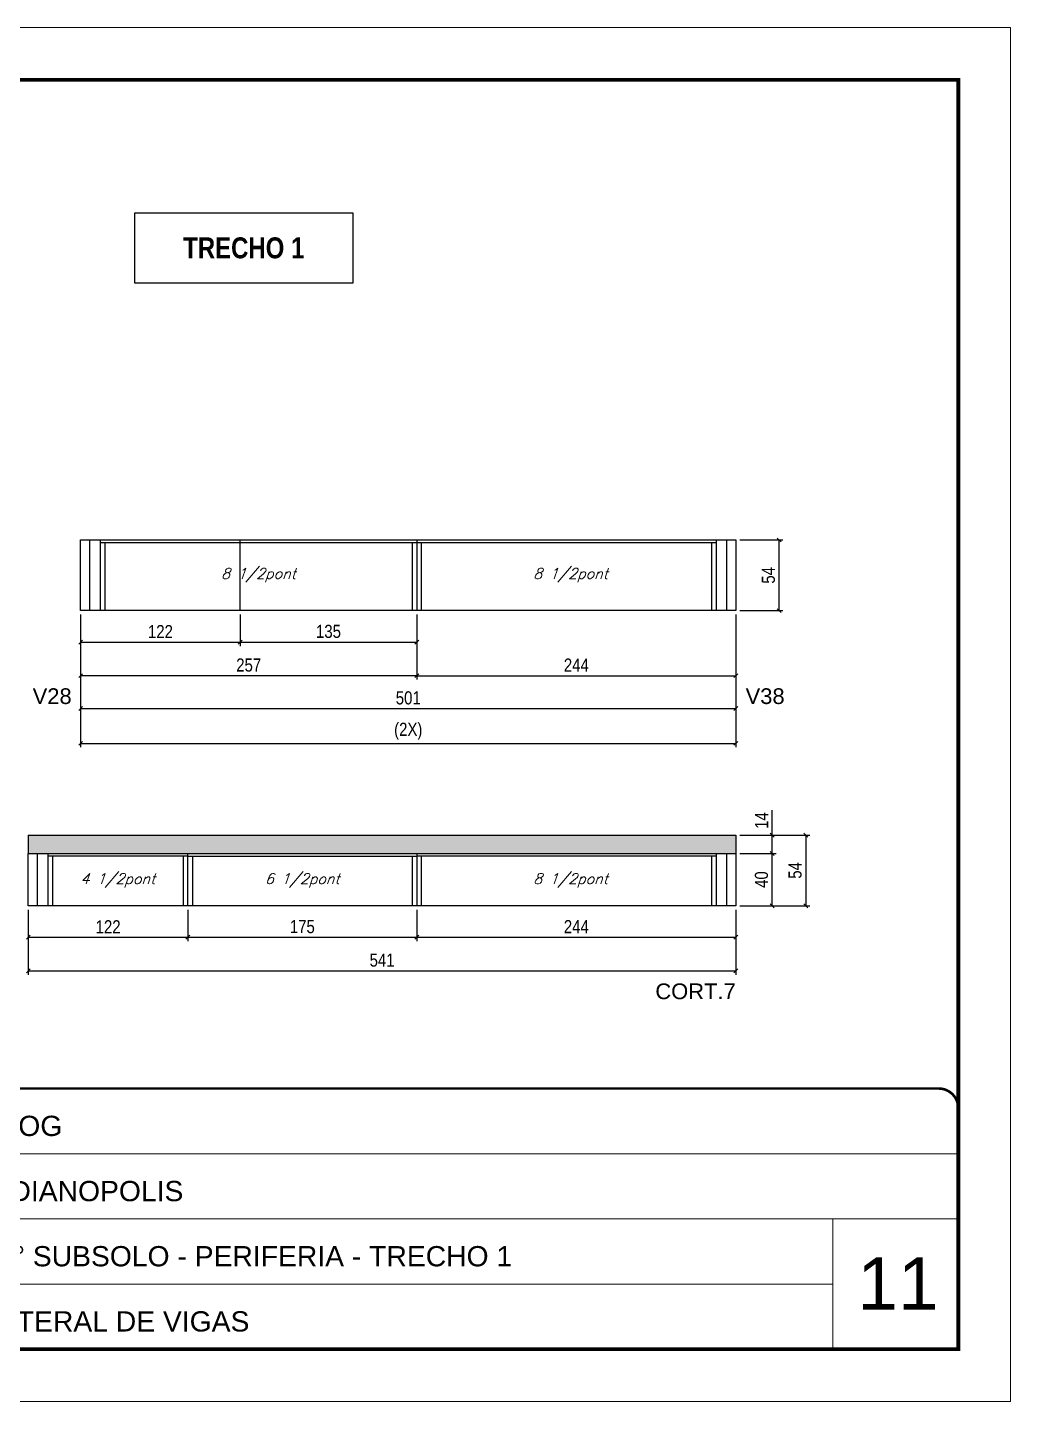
# Model space of a CAD drawing. Extents: x 0 to 6325, y 5574 to 19307.
# Drawn here: x 3903 to 4655, y 14763 to 15813 of the extents above; entities that cross this region are included whole.
import ezdxf

# ---------------------------------------------------------------- set-up
doc = ezdxf.new("R2010")
doc.units = 0
doc.linetypes.add('CONTINUO', pattern=[0])
doc.linetypes.add('DASHED', pattern=[0.75, 0.5, -0.25])
for name, color, linetype in [('1', 1, 'Continuous'), ('5', 5, 'Continuous'), ('COTA', 241, 'Continuous'), ('NOMENCLATURA', 7, 'Continuous'), ('Painéis', 200, 'Continuous'), ('SARR_2.2x7', 40, 'Continuous'), ('SARR_3.5x7', 81, 'Continuous'), ('texto', 7, 'Continuous')]:
    doc.layers.add(name, color=color, linetype=linetype)
for name, color, linetype, lineweight in [('CARIMBO', 255, 'Continuous', 9), ('Folhas', 255, 'Continuous', 9), ('SARRAFO DE PRESSAO', 251, 'DASHED', 9)]:
    doc.layers.add(name, color=color, linetype=linetype, lineweight=lineweight)
doc.styles.add('arial', font='arial.ttf')
doc.styles.add('COTA TECNICA', font='techl___.ttf', dxfattribs={"height": 10})
doc.styles.add('ROMANC', font='techb___.ttf', dxfattribs={"height": 2.5})
doc.styles.add('Romans', font='romans.shx')
doc.styles.get("Standard").update_dxf_attribs({"font": 'arial.ttf'})
doc.dimstyles.new('PAINEL', dxfattribs={"dimtxt": 10, "dimasz": 3, "dimexe": 3, "dimexo": 3, "dimgap": 3, "dimtad": 1, "dimdec": 1, "dimzin": 12, "dimdsep": 46, "dimtxsty": 'COTA TECNICA', "dimblk1": 'OBLIQUE', "dimblk2": 'OBLIQUE', "dimsah": 1, "dimcen": 0.9, "dimclrd": 4, "dimclre": 4, "dimclrt": 240, "dimadec": 1, "dimazin": 3, "dimtfac": 1, "dimtdec": 1, "dimtmove": 0, "dimatfit": 3, "dimfxl": 1, "dimtolj": 1, "dimtzin": 12, "dimarcsym": 0})

# ---------------------------------------------------------------- blocks, each defined once
blk = doc.blocks.new('9999999999')
at = {"color": 30, "linetype": 'CONTINUO'}
for p, q in [((98564.6, 34379.6), (99584, 34379.6)), ((98564.6, 34329.8), (99488, 34329.8)), ((99584, 34329.8), (99488, 34329.8)), ((99488, 34329.8), (99488, 34230.2)), ((98564.6, 34280), (99488, 34280))]:
    blk.add_line(p, q, dxfattribs=at)
at = {"color": 30, "linetype": 'CONTINUO', "const_width": 2}
blk.add_lwpolyline([(99584, 34230.2), (99584, 34414.4, 0.414214), (99569, 34429.4), (98229, 34429.4, 0.414214), (98214, 34414.4), (98214, 34245.2, 0.414214), (98229, 34230.2), (99584, 34230.2)], format="xyb", dxfattribs=at)
at = {"layer": 'Folhas'}
blk.add_lwpolyline([(98139, 34190.2), (99624, 34190.2), (99624, 35240.2), (98139, 35240.2)], close=True, dxfattribs=at)
at = {"layer": 'Folhas', "color": 30, "const_width": 3}
blk.add_lwpolyline([(98214, 34230.2), (99584, 34230.2), (99584, 35200.2), (98214, 35200.2)], close=True, dxfattribs=at)
at = {"color": 7, "linetype": 'Continuous', "ltscale": 5, "style": 'arial'}
for s, height, p in [('STOG', 15.48, (98837.7, 34393.1)), ('INDIANOPOLIS', 15.483, (98837.7, 34343.3)), ('01° SUBSOLO - PERIFERIA - TRECHO 1', 15.483, (98837.7, 34293.5)), ('LATERAL DE VIGAS', 15.483, (98837.7, 34243.7))]:
    blk.add_text(s, height=height, dxfattribs=at).set_placement(p)
blk = doc.blocks.new('_Oblique')
at = {"layer": '1', "color": 0, "lineweight": -2}
blk.add_line((-0.5, -0.5), (0.5, 0.5), dxfattribs=at)
blk = doc.blocks.new('*D4787')
at = {"layer": 'COTA', "color": 4, "lineweight": -2, "transparency": 16777216}
for p, q in [((3944, 15364.2), (3944, 15289.4)), ((4445, 15364.2), (4445, 15289.4)), ((3944, 15292.4), (4445, 15292.4))]:
    blk.add_line(p, q, dxfattribs=at)
at = {"layer": 'Defpoints', "color": 0, "transparency": 16777216}
for p in [(3944, 15367.2), (4445, 15367.2), (4445, 15292.4)]:
    blk.add_point(p, dxfattribs=at)
at = {"layer": 'COTA', "color": 4, "lineweight": -2, "transparency": 16777216, "xscale": 3, "yscale": 3, "zscale": 3, "rotation": 180}
blk.add_blockref('_Oblique', (3944, 15292.4), dxfattribs=at)
at = {"layer": 'COTA', "color": 4, "lineweight": -2, "transparency": 16777216, "xscale": 3, "yscale": 3, "zscale": 3}
blk.add_blockref('_Oblique', (4445, 15292.4), dxfattribs=at)
at = {"layer": 'COTA', "color": 240, "transparency": 16777216, "insert": (4194.5, 15300.5), "char_height": 10, "attachment_point": 5, "style": 'COTA TECNICA'}
blk.add_mtext('\\A1;501', dxfattribs=at)
blk = doc.blocks.new('*D4788')
at = {"layer": 'COTA', "color": 4, "lineweight": -2, "transparency": 16777216}
for p, q in [((3944, 15364.2), (3944, 15340.1)), ((4066, 15364.2), (4066, 15340.1)), ((3944, 15343.1), (4066, 15343.1))]:
    blk.add_line(p, q, dxfattribs=at)
at = {"layer": 'Defpoints', "color": 0, "transparency": 16777216}
for p in [(3944, 15367.2), (4066, 15367.2), (4066, 15343.1)]:
    blk.add_point(p, dxfattribs=at)
at = {"layer": 'COTA', "color": 4, "lineweight": -2, "transparency": 16777216, "xscale": 3, "yscale": 3, "zscale": 3, "rotation": 180}
blk.add_blockref('_Oblique', (3944, 15343.1), dxfattribs=at)
at = {"layer": 'COTA', "color": 4, "lineweight": -2, "transparency": 16777216, "xscale": 3, "yscale": 3, "zscale": 3}
blk.add_blockref('_Oblique', (4066, 15343.1), dxfattribs=at)
at = {"layer": 'COTA', "color": 240, "transparency": 16777216, "insert": (4005, 15351.2), "char_height": 10, "attachment_point": 5, "style": 'COTA TECNICA'}
blk.add_mtext('\\A1;122', dxfattribs=at)
blk = doc.blocks.new('*D4789')
at = {"layer": 'COTA', "color": 4, "lineweight": -2, "transparency": 16777216}
for p, q in [((4066, 15364.2), (4066, 15340.1)), ((4201, 15364.2), (4201, 15340.1)), ((4066, 15343.1), (4201, 15343.1))]:
    blk.add_line(p, q, dxfattribs=at)
at = {"layer": 'Defpoints', "color": 0, "transparency": 16777216}
for p in [(4066, 15367.2), (4201, 15367.2), (4201, 15343.1)]:
    blk.add_point(p, dxfattribs=at)
at = {"layer": 'COTA', "color": 4, "lineweight": -2, "transparency": 16777216, "xscale": 3, "yscale": 3, "zscale": 3, "rotation": 180}
blk.add_blockref('_Oblique', (4066, 15343.1), dxfattribs=at)
at = {"layer": 'COTA', "color": 4, "lineweight": -2, "transparency": 16777216, "xscale": 3, "yscale": 3, "zscale": 3}
blk.add_blockref('_Oblique', (4201, 15343.1), dxfattribs=at)
at = {"layer": 'COTA', "color": 240, "transparency": 16777216, "insert": (4133.5, 15351.3), "char_height": 10, "attachment_point": 5, "style": 'COTA TECNICA'}
blk.add_mtext('\\A1;135', dxfattribs=at)
blk = doc.blocks.new('*D3654')
at = {"layer": 'COTA', "color": 4, "lineweight": -2, "transparency": 16777216}
for p, q in [((4201, 15364.2), (4201, 15314.5)), ((4445, 15364.2), (4445, 15314.5)), ((4201, 15317.5), (4445, 15317.5))]:
    blk.add_line(p, q, dxfattribs=at)
at = {"layer": 'Defpoints', "color": 0, "transparency": 16777216}
for p in [(4201, 15367.2), (4445, 15367.2), (4445, 15317.5)]:
    blk.add_point(p, dxfattribs=at)
at = {"layer": 'COTA', "color": 4, "lineweight": -2, "transparency": 16777216, "xscale": 3, "yscale": 3, "zscale": 3, "rotation": 180}
blk.add_blockref('_Oblique', (4201, 15317.5), dxfattribs=at)
at = {"layer": 'COTA', "color": 4, "lineweight": -2, "transparency": 16777216, "xscale": 3, "yscale": 3, "zscale": 3}
blk.add_blockref('_Oblique', (4445, 15317.5), dxfattribs=at)
at = {"layer": 'COTA', "color": 240, "transparency": 16777216, "insert": (4323, 15325.6), "char_height": 10, "attachment_point": 5, "style": 'COTA TECNICA'}
blk.add_mtext('\\A1;244', dxfattribs=at)
blk = doc.blocks.new('*D3655')
at = {"layer": 'COTA', "color": 4, "lineweight": -2, "transparency": 16777216}
for p, q in [((3944, 15364.2), (3944, 15314.5)), ((4201, 15364.2), (4201, 15314.5)), ((4201, 15317.5), (3944, 15317.5))]:
    blk.add_line(p, q, dxfattribs=at)
at = {"layer": 'Defpoints', "color": 0, "transparency": 16777216}
for p in [(3944, 15367.2), (4201, 15367.2), (3944, 15317.5)]:
    blk.add_point(p, dxfattribs=at)
at = {"layer": 'COTA', "color": 4, "lineweight": -2, "transparency": 16777216, "xscale": 3, "yscale": 3, "zscale": 3, "rotation": 180}
blk.add_blockref('_Oblique', (3944, 15317.5), dxfattribs=at)
at = {"layer": 'COTA', "color": 4, "lineweight": -2, "transparency": 16777216, "xscale": 3, "yscale": 3, "zscale": 3}
blk.add_blockref('_Oblique', (4201, 15317.5), dxfattribs=at)
at = {"layer": 'COTA', "color": 240, "transparency": 16777216, "insert": (4072.5, 15325.6), "char_height": 10, "attachment_point": 5, "style": 'COTA TECNICA'}
blk.add_mtext('\\A1;257', dxfattribs=at)
blk = doc.blocks.new('*D3646')
at = {"layer": 'COTA', "color": 4, "lineweight": -2, "transparency": 16777216}
for p, q in [((3944, 15364.2), (3944, 15262.8)), ((4445, 15364.2), (4445, 15262.8)), ((3944, 15265.8), (4445, 15265.8))]:
    blk.add_line(p, q, dxfattribs=at)
at = {"layer": 'Defpoints', "color": 0, "transparency": 16777216}
for p in [(3944, 15367.2), (4445, 15367.2), (4445, 15265.8)]:
    blk.add_point(p, dxfattribs=at)
at = {"layer": 'COTA', "color": 4, "lineweight": -2, "transparency": 16777216, "xscale": 3, "yscale": 3, "zscale": 3, "rotation": 180}
blk.add_blockref('_Oblique', (3944, 15265.8), dxfattribs=at)
at = {"layer": 'COTA', "color": 4, "lineweight": -2, "transparency": 16777216, "xscale": 3, "yscale": 3, "zscale": 3}
blk.add_blockref('_Oblique', (4445, 15265.8), dxfattribs=at)
at = {"layer": 'COTA', "color": 240, "transparency": 16777216, "insert": (4194.5, 15275), "char_height": 10, "attachment_point": 5, "style": 'COTA TECNICA'}
blk.add_mtext('\\A1;(2X)', dxfattribs=at)
blk = doc.blocks.new('*D4800')
at = {"layer": 'COTA', "color": 4, "lineweight": -2, "transparency": 16777216}
for p, q in [((3904, 15138.7), (3904, 15089)), ((4445, 15138.7), (4445, 15089)), ((3904, 15092), (4445, 15092))]:
    blk.add_line(p, q, dxfattribs=at)
at = {"layer": 'Defpoints', "color": 0, "transparency": 16777216}
for p in [(3904, 15141.7), (4445, 15141.7), (4445, 15092)]:
    blk.add_point(p, dxfattribs=at)
at = {"layer": 'COTA', "color": 4, "lineweight": -2, "transparency": 16777216, "xscale": 3, "yscale": 3, "zscale": 3, "rotation": 180}
blk.add_blockref('_Oblique', (3904, 15092), dxfattribs=at)
at = {"layer": 'COTA', "color": 4, "lineweight": -2, "transparency": 16777216, "xscale": 3, "yscale": 3, "zscale": 3}
blk.add_blockref('_Oblique', (4445, 15092), dxfattribs=at)
at = {"layer": 'COTA', "color": 240, "transparency": 16777216, "insert": (4174.5, 15100.1), "char_height": 10, "attachment_point": 5, "style": 'COTA TECNICA'}
blk.add_mtext('\\A1;541', dxfattribs=at)
blk = doc.blocks.new('*D4801')
at = {"layer": 'COTA', "color": 4, "lineweight": -2, "transparency": 16777216}
for p, q in [((3904, 15138.7), (3904, 15114.6)), ((4026, 15138.7), (4026, 15114.6)), ((3904, 15117.6), (4026, 15117.6))]:
    blk.add_line(p, q, dxfattribs=at)
at = {"layer": 'Defpoints', "color": 0, "transparency": 16777216}
for p in [(3904, 15141.7), (4026, 15141.7), (4026, 15117.6)]:
    blk.add_point(p, dxfattribs=at)
at = {"layer": 'COTA', "color": 4, "lineweight": -2, "transparency": 16777216, "xscale": 3, "yscale": 3, "zscale": 3, "rotation": 180}
blk.add_blockref('_Oblique', (3904, 15117.6), dxfattribs=at)
at = {"layer": 'COTA', "color": 4, "lineweight": -2, "transparency": 16777216, "xscale": 3, "yscale": 3, "zscale": 3}
blk.add_blockref('_Oblique', (4026, 15117.6), dxfattribs=at)
at = {"layer": 'COTA', "color": 240, "transparency": 16777216, "insert": (3965, 15125.6), "char_height": 10, "attachment_point": 5, "style": 'COTA TECNICA'}
blk.add_mtext('\\A1;122', dxfattribs=at)
blk = doc.blocks.new('*D4802')
at = {"layer": 'COTA', "color": 4, "lineweight": -2, "transparency": 16777216}
for p, q in [((4026, 15138.7), (4026, 15114.6)), ((4201, 15138.7), (4201, 15114.6)), ((4026, 15117.6), (4201, 15117.6))]:
    blk.add_line(p, q, dxfattribs=at)
at = {"layer": 'Defpoints', "color": 0, "transparency": 16777216}
for p in [(4026, 15141.7), (4201, 15141.7), (4201, 15117.6)]:
    blk.add_point(p, dxfattribs=at)
at = {"layer": 'COTA', "color": 4, "lineweight": -2, "transparency": 16777216, "xscale": 3, "yscale": 3, "zscale": 3, "rotation": 180}
blk.add_blockref('_Oblique', (4026, 15117.6), dxfattribs=at)
at = {"layer": 'COTA', "color": 4, "lineweight": -2, "transparency": 16777216, "xscale": 3, "yscale": 3, "zscale": 3}
blk.add_blockref('_Oblique', (4201, 15117.6), dxfattribs=at)
at = {"layer": 'COTA', "color": 240, "transparency": 16777216, "insert": (4113.5, 15125.7), "char_height": 10, "attachment_point": 5, "style": 'COTA TECNICA'}
blk.add_mtext('\\A1;175', dxfattribs=at)
blk = doc.blocks.new('*D3659')
at = {"layer": 'COTA', "color": 4, "lineweight": -2, "transparency": 16777216}
for p, q in [((4201, 15138.7), (4201, 15114.6)), ((4445, 15138.7), (4445, 15114.6)), ((4201, 15117.6), (4445, 15117.6))]:
    blk.add_line(p, q, dxfattribs=at)
at = {"layer": 'Defpoints', "color": 0, "transparency": 16777216}
for p in [(4201, 15141.7), (4445, 15141.7), (4445, 15117.6)]:
    blk.add_point(p, dxfattribs=at)
at = {"layer": 'COTA', "color": 4, "lineweight": -2, "transparency": 16777216, "xscale": 3, "yscale": 3, "zscale": 3, "rotation": 180}
blk.add_blockref('_Oblique', (4201, 15117.6), dxfattribs=at)
at = {"layer": 'COTA', "color": 4, "lineweight": -2, "transparency": 16777216, "xscale": 3, "yscale": 3, "zscale": 3}
blk.add_blockref('_Oblique', (4445, 15117.6), dxfattribs=at)
at = {"layer": 'COTA', "color": 240, "transparency": 16777216, "insert": (4323, 15125.7), "char_height": 10, "attachment_point": 5, "style": 'COTA TECNICA'}
blk.add_mtext('\\A1;244', dxfattribs=at)
blk = doc.blocks.new('*D4806')
at = {"layer": 'COTA', "color": 4, "lineweight": -2, "transparency": 16777216}
for p, q in [((4448, 15421.2), (4481, 15421.2)), ((4478, 15367.2), (4478, 15421.2)), ((4448, 15367.2), (4481, 15367.2))]:
    blk.add_line(p, q, dxfattribs=at)
at = {"layer": 'Defpoints', "color": 0, "transparency": 16777216}
for p in [(4445, 15421.2), (4478, 15421.2), (4445, 15367.2)]:
    blk.add_point(p, dxfattribs=at)
at = {"layer": 'COTA', "color": 4, "lineweight": -2, "transparency": 16777216, "xscale": 3, "yscale": 3, "zscale": 3}
for p, rotation in [((4478, 15421.2), 90), ((4478, 15367.2), 270)]:
    blk.add_blockref('_Oblique', p, dxfattribs=dict(at, rotation=rotation))
at = {"layer": 'COTA', "color": 240, "transparency": 16777216, "insert": (4469.9, 15394.2), "char_height": 10, "attachment_point": 5, "rotation": 90, "style": 'COTA TECNICA'}
blk.add_mtext('\\A1;54', dxfattribs=at)
blk = doc.blocks.new('*D4809')
at = {"layer": 'COTA', "color": 4, "lineweight": -2, "transparency": 16777216}
for p, q in [((4448, 15181.7), (4475.7, 15181.7)), ((4472.7, 15141.7), (4472.7, 15181.7)), ((4448, 15141.7), (4475.7, 15141.7))]:
    blk.add_line(p, q, dxfattribs=at)
at = {"layer": 'Defpoints', "color": 0, "transparency": 16777216}
for p in [(4445, 15181.7), (4472.7, 15181.7), (4445, 15141.7)]:
    blk.add_point(p, dxfattribs=at)
at = {"layer": 'COTA', "color": 4, "lineweight": -2, "transparency": 16777216, "xscale": 3, "yscale": 3, "zscale": 3}
for p, rotation in [((4472.7, 15181.7), 90), ((4472.7, 15141.7), 270)]:
    blk.add_blockref('_Oblique', p, dxfattribs=dict(at, rotation=rotation))
at = {"layer": 'COTA', "color": 240, "transparency": 16777216, "insert": (4464.6, 15161.7), "char_height": 10, "attachment_point": 5, "rotation": 90, "style": 'COTA TECNICA'}
blk.add_mtext('\\A1;40', dxfattribs=at)
blk = doc.blocks.new('*D4810')
at = {"layer": 'COTA', "color": 4, "lineweight": -2, "transparency": 16777216}
for p, q in [((4472.7, 15195.7), (4472.7, 15214.8)), ((4448, 15195.7), (4475.7, 15195.7)), ((4472.7, 15181.7), (4472.7, 15195.7)), ((4448, 15181.7), (4475.7, 15181.7))]:
    blk.add_line(p, q, dxfattribs=at)
at = {"layer": 'Defpoints', "color": 0, "transparency": 16777216}
for p in [(4445, 15195.7), (4472.7, 15195.7), (4445, 15181.7)]:
    blk.add_point(p, dxfattribs=at)
at = {"layer": 'COTA', "color": 4, "lineweight": -2, "transparency": 16777216, "xscale": 3, "yscale": 3, "zscale": 3}
for p, rotation in [((4472.7, 15195.7), 90), ((4472.7, 15181.7), 270)]:
    blk.add_blockref('_Oblique', p, dxfattribs=dict(at, rotation=rotation))
at = {"layer": 'COTA', "color": 240, "transparency": 16777216, "insert": (4464.7, 15206.8), "char_height": 10, "attachment_point": 5, "rotation": 90, "style": 'COTA TECNICA'}
blk.add_mtext('\\A1;14', dxfattribs=at)
blk = doc.blocks.new('*D3664')
at = {"layer": 'COTA', "color": 4, "lineweight": -2, "transparency": 16777216}
for p, q in [((4448, 15195.7), (4501.5, 15195.7)), ((4498.5, 15195.7), (4498.5, 15141.7)), ((4448, 15141.7), (4501.5, 15141.7))]:
    blk.add_line(p, q, dxfattribs=at)
at = {"layer": 'Defpoints', "color": 0, "transparency": 16777216}
for p in [(4445, 15195.7), (4445, 15141.7), (4498.5, 15141.7)]:
    blk.add_point(p, dxfattribs=at)
at = {"layer": 'COTA', "color": 4, "lineweight": -2, "transparency": 16777216, "xscale": 3, "yscale": 3, "zscale": 3}
for p, rotation in [((4498.5, 15195.7), 90), ((4498.5, 15141.7), 270)]:
    blk.add_blockref('_Oblique', p, dxfattribs=dict(at, rotation=rotation))
at = {"layer": 'COTA', "color": 240, "transparency": 16777216, "insert": (4490.3, 15168.7), "char_height": 10, "attachment_point": 5, "rotation": 90, "style": 'COTA TECNICA'}
blk.add_mtext('\\A1;54', dxfattribs=at)

msp = doc.modelspace()

# ---------------------------------------------------------------- hatches: boundary and pattern name
at = {"layer": 'COTA'}
h = msp.add_hatch(dxfattribs=at)
h.set_pattern_fill('AR-CONC', color=256, scale=0.03)
h.set_pattern_definition([(50, (3743.74, 2297.15), (5.46554, -0.4781726), [0.5715, -6.2865]), (355, (3743.74, 2297.15), (-1.0573026, 5.7317054), [0.4572, -5.0292175]), (100.451445, (3744.1956, 2297.1104), (4.4082374, 5.2535326), [0.4857003, -5.3427073]), (46.1842, (3743.74, 2298.674), (8.1323712, -1.26127), [0.85725, -9.42975]), (96.63556, (3744.418, 2298.569), (7.122124, 7.4227837), [0.7285507, -8.014068]), (351.18415, (3743.74, 2298.674), (7.122124, 7.422784), [0.685799, -7.543792]), (21, (3744.502, 2298.293), (4.5484317, -3.067956), [0.5715, -6.2865]), (326, (3744.502, 2298.293), (1.8540609, 5.525639), [0.4572, -5.0292]), (71.451445, (3744.881, 2298.0376), (6.4024926, 2.457683), [0.4857003, -5.3426981]), (37.5, (3743.7402, 2297.1502), (0.0926581, 2.53665117), [0, -4.96824, 0, -5.1054, 0, -5.04825]), (7.5, (3743.7402, 2297.1502), (2.0045899, 3.00541724), [0, -2.91084, 0, -4.85394, 0, -1.92405]), (327.5, (3742.041, 2297.1502), (4.06771786, -0.17186232), [0, -1.905, 0, -5.9436, 0, -7.8867]), (317.5, (3741.279, 2297.1502), (4.4438754, 0.7627947), [0, -2.4765, 0, -3.94716, 0, -5.6007])])
h.paths.add_polyline_path([(4444.96, 15195.7), (3903.96, 15195.7), (3903.96, 15181.7), (4444.96, 15181.7)])

# ---------------------------------------------------------------- linework, layer by layer
for p, q in [((3903.96, 15195.7), (4444.96, 15195.7)), ((3903.96, 15195.7), (3903.96, 15181.7)), ((4444.96, 15195.7), (4444.96, 15181.7))]:
    msp.add_line(p, q, dxfattribs=at)
msp.add_lwpolyline([(3985.34, 15671.17), (4152.12, 15671.17), (4152.12, 15617.51), (3985.34, 15617.51)], close=True, dxfattribs=at)
at = {"layer": 'Painéis', "linetype": 'ByBlock'}
for p, q in [((3943.96, 15421.24), (4444.96, 15421.24)), ((3943.96, 15367.24), (3943.96, 15421.24)), ((4065.96, 15367.24), (4065.96, 15421.24)), ((4200.96, 15421.24), (4200.96, 15367.24)), ((4444.96, 15421.24), (4444.96, 15367.24)), ((4444.96, 15367.24), (3943.96, 15367.24)), ((3903.96, 15181.7), (4444.96, 15181.7)), ((3903.96, 15141.7), (3903.96, 15181.7)), ((4025.96, 15141.7), (4025.96, 15181.7)), ((4200.96, 15181.7), (4200.96, 15141.7)), ((4444.96, 15181.7), (4444.96, 15141.7)), ((4444.96, 15141.7), (3903.96, 15141.7))]:
    msp.add_line(p, q, dxfattribs=at)
at = {"layer": 'SARR_2.2x7', "linetype": 'Continuous'}
for p, q in [((3950.96, 15367.24), (3950.96, 15421.24)), ((4200.96, 15419.04), (3958.96, 15419.04)), ((4429.96, 15419.04), (4200.96, 15419.04)), ((4437.96, 15367.24), (4437.96, 15421.24)), ((3910.96, 15141.7), (3910.96, 15181.7)), ((4025.96, 15179.5), (3918.96, 15179.5)), ((4025.96, 15179.5), (4200.96, 15179.5)), ((4429.96, 15179.5), (4200.96, 15179.5)), ((4437.96, 15141.7), (4437.96, 15181.7))]:
    msp.add_line(p, q, dxfattribs=at)
at = {"layer": 'SARR_3.5x7'}
for p, q in [((3958.96, 15421.24), (3958.96, 15367.24)), ((3962.46, 15419.04), (3962.46, 15367.24)), ((4197.46, 15419.04), (4197.46, 15367.24)), ((4204.46, 15419.04), (4204.46, 15367.24)), ((4426.46, 15419.04), (4426.46, 15367.24)), ((4429.96, 15421.24), (4429.96, 15367.24)), ((3918.96, 15181.7), (3918.96, 15141.7)), ((3922.46, 15179.5), (3922.46, 15141.7)), ((4022.46, 15179.5), (4022.46, 15141.7)), ((4029.46, 15179.5), (4029.46, 15141.7)), ((4197.46, 15179.5), (4197.46, 15141.7)), ((4204.46, 15179.5), (4204.46, 15141.7)), ((4426.46, 15179.5), (4426.46, 15141.7)), ((4429.96, 15181.7), (4429.96, 15141.7))]:
    msp.add_line(p, q, dxfattribs=at)

# ---------------------------------------------------------------- block references
at = {"layer": 'SARRAFO DE PRESSAO', "color": 6, "linetype": 'ByBlock'}
msp.add_blockref('9999999999', (-94968.98, -19427.36), dxfattribs=at)

# ---------------------------------------------------------------- texts
at = {"layer": '5', "linetype": 'Continuous'}
for s, rotation, p in [('V28', 0.00004, (3907.32, 15295.87)), ('V38', 359.99996, (4452.44, 15295.87)), ('CORT.7', 359.99996, (4383.42, 15070.33))]:
    msp.add_text(s, height=12, rotation=rotation, dxfattribs=at).set_placement(p)
at = {"layer": 'CARIMBO', "style": 'arial'}
msp.add_text('11', height=40, dxfattribs=at).set_placement((4537.86, 14832.99))
at = {"layer": 'NOMENCLATURA', "color": 2, "insert": (4068.73, 15644.34), "char_height": 16, "attachment_point": 5, "style": 'ROMANC'}
msp.add_mtext('TRECHO 1', dxfattribs=at)
at = {"layer": 'texto', "color": 2, "char_height": 8, "attachment_point": 5, "style": 'Romans'}
for s, insert in [('{\\Q19;\\C256;8 1/2pont}', (4079.96, 15394.24)), ('{\\Q19;\\C256;8 1/2pont}', (4318.61, 15394.24)), ('{\\Q19;\\C256;4 1/2pont}', (3972.46, 15161.09)), ('{\\Q19;\\C256;6 1/2pont}', (4113.46, 15161.09)), ('{\\Q19;\\C256;8 1/2pont}', (4318.61, 15161.09))]:
    msp.add_mtext(s, dxfattribs=dict(at, insert=insert))

# ---------------------------------------------------------------- dimensions: what is measured, and where the dimension line sits
at = {"layer": 'COTA'}
for base, p1, p2, picture, middle in [((4477.99, 15421.24), (4444.96, 15367.24), (4444.96, 15421.24), '*D4806', (4469.88, 15394.24)), ((4472.74, 15195.7), (4444.96, 15181.7), (4444.96, 15195.7), '*D4810', (4464.67, 15206.76)), ((4498.45, 15141.7), (4444.96, 15195.7), (4444.96, 15141.7), '*D3664', (4490.34, 15168.7)), ((4472.74, 15181.7), (4444.96, 15141.7), (4444.96, 15181.7), '*D4809', (4464.64, 15161.7))]:
    dim = msp.add_linear_dim(base=base, p1=p1, p2=p2, angle=90, dimstyle='PAINEL', dxfattribs=at)
    dim.commit()
    dim.dimension.update_dxf_attribs({"geometry": picture, "text_midpoint": middle})
for base, p1, p2, picture, middle in [((4444.96, 15292.43), (3943.96, 15367.24), (4444.96, 15367.24), '*D4787', (4194.46, 15300.54)), ((4065.96, 15343.12), (3943.96, 15367.24), (4065.96, 15367.24), '*D4788', (4004.96, 15351.18)), ((3943.96, 15317.5), (4200.96, 15367.24), (3943.96, 15367.24), '*D3655', (4072.46, 15325.61)), ((4200.96, 15343.12), (4065.96, 15367.24), (4200.96, 15367.24), '*D4789', (4133.46, 15351.34)), ((4444.96, 15317.5), (4200.96, 15367.24), (4444.96, 15367.24), '*D3654', (4322.96, 15325.57)), ((4444.96, 15091.96), (3903.96, 15141.7), (4444.96, 15141.7), '*D4800', (4174.46, 15100.07)), ((4025.96, 15117.59), (3903.96, 15141.7), (4025.96, 15141.7), '*D4801', (3964.96, 15125.65)), ((4200.96, 15117.59), (4025.96, 15141.7), (4200.96, 15141.7), '*D4802', (4113.46, 15125.7)), ((4444.96, 15117.59), (4200.96, 15141.7), (4444.96, 15141.7), '*D3659', (4322.96, 15125.66))]:
    dim = msp.add_linear_dim(base=base, p1=p1, p2=p2, dimstyle='PAINEL', dxfattribs=at)
    dim.commit()
    dim.dimension.update_dxf_attribs({"geometry": picture, "text_midpoint": middle})
dim = msp.add_linear_dim(base=(4444.96, 15265.8), p1=(3943.96, 15367.24), p2=(4444.96, 15367.24), text='(2X)', dimstyle='PAINEL', dxfattribs=at)
dim.commit()
dim.dimension.update_dxf_attribs({"geometry": '*D3646', "text_midpoint": (4194.46, 15275.02)})

doc.saveas('drawing.dxf')
